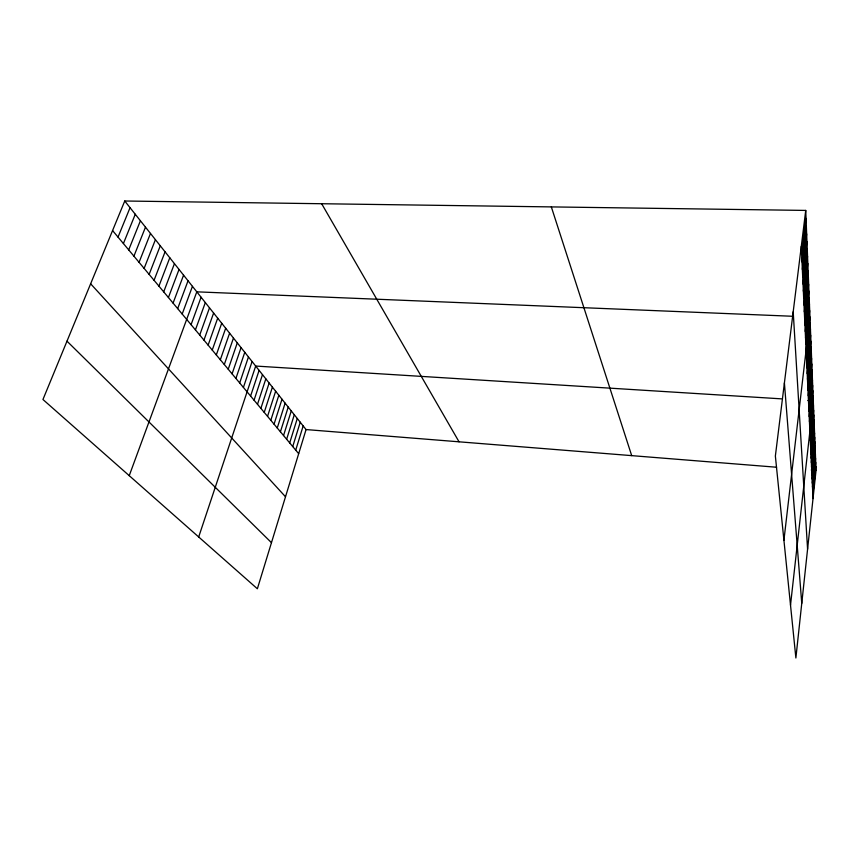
<?xml version="1.0" encoding="UTF-8"?>
<svg xmlns="http://www.w3.org/2000/svg" width="859" height="859" viewBox="0 0 859 859"><rect width="100%" height="100%" fill="white"/><g stroke="black" fill="none" stroke-linecap="round" stroke-linejoin="round"><path stroke-width="1.29" d="M812.292 483.08L815.416 454.325M812.474 487.032L815.578 458.416M812.657 490.94L815.739 462.464M812.839 494.795L815.889 466.448M805.731 210.423L816.05 470.388L795.885 657.994L775.366 456.043L805.731 210.423L124.748 201.006L42.95 399.499L257.367 588.769L306.062 429.564L124.748 201.006M810.939 453.917L814.214 424.163M811.143 458.244L814.396 428.641M811.336 462.518L814.568 433.065M811.53 466.738L814.74 437.424M811.734 470.904L814.912 441.73M811.916 475.016L815.084 445.982M812.109 479.075L815.245 450.18M809.661 426.472L813.086 395.806M790.516 605.123L813.29 400.831L807.943 400.498M810.101 435.985L813.484 405.631M810.316 440.56L813.666 410.355M810.531 445.069L813.849 415.015M810.735 449.525L814.031 419.622M808.48 401.024L812.045 369.531M808.716 406.275L812.26 374.943M808.963 411.429L812.474 380.269M809.199 416.518L812.678 385.53M809.425 421.533L812.882 390.705M807.202 373.601L810.917 341.238M807.46 379.248L811.154 347.068M807.718 384.821L811.379 352.813M807.975 390.308L811.605 358.471M808.233 395.709L811.83 364.044M783.923 540.268L809.962 316.982L804.647 316.767M806.386 356.088L810.209 323.188M806.655 362.015L810.445 329.298M806.934 367.856L810.692 335.311M804.937 324.96L808.931 291.137M805.237 331.391L809.199 297.751M805.527 337.716L809.457 304.269M805.817 343.933L809.704 310.679M803.68 298.127L807.836 263.53M804.003 304.999L808.115 270.606M804.325 311.763L808.394 277.564M804.625 318.421L808.663 284.404M802.693 276.759L806.966 241.562M803.025 284.007L807.256 249.013M803.358 291.126L807.557 256.336M801.64 254.221L806.043 218.422M801.995 261.866L806.354 226.271M802.349 269.372L806.665 233.981M292.726 446.551L300.242 422.231M295.721 450.137L303.163 425.914M289.698 442.922L297.278 418.505M286.638 439.25L294.293 414.736M283.545 435.545L291.265 410.924M280.421 431.787L288.216 407.069M277.253 427.997L285.124 403.172M274.053 424.163L281.999 399.231M270.81 420.276L278.842 395.247M267.546 416.357L275.642 391.221M264.228 412.384L272.41 387.151M260.878 408.369L269.135 383.028M257.496 404.31L265.828 378.862M254.06 400.197L262.489 374.642M250.592 396.031L259.107 370.369M198.687 536.972L255.681 366.052L781.368 398.844M243.408 387.42L252.084 361.532M239.682 382.953L248.455 356.957M235.914 378.432L244.772 352.319M232.091 373.848L241.057 347.627M228.226 369.209L237.277 342.87M224.306 364.517L233.465 338.059M220.333 359.76L229.6 333.185M216.318 354.939L225.681 328.245M212.248 350.064L221.708 323.242M208.125 345.114L217.692 318.174M203.948 340.11L213.623 313.041M199.718 335.031L209.499 307.844M195.422 329.888L205.322 302.583M191.074 324.67L201.081 297.246M129.237 475.661L196.797 291.835L792.717 316.273M182.194 314.029L192.448 286.348M177.673 308.606L188.035 280.796M173.078 303.098L183.568 275.159M168.418 297.515L179.037 269.447M163.704 291.856L174.441 263.659M158.915 286.111L169.781 257.786M154.062 280.292L165.068 251.837M149.133 274.386L160.268 245.792M144.129 268.395L155.415 239.672M139.061 262.317L150.486 233.455M133.918 256.154L145.482 227.163M128.7 249.894L140.414 220.763M123.406 243.548L135.271 214.278M118.027 237.095L130.042 207.695M306.062 429.564L776.557 467.232M811.229 470.002L816.05 470.388M66.991 341.173L271.465 542.673M90.635 283.792L285.499 496.77M112.572 230.556L298.674 453.681M321.663 203.733L459.039 441.805M551.338 206.912L631.698 455.635M784.407 382.953L801.758 603.319M793.201 311.796L807.578 549.169M801.275 246.436L813.022 498.596"/></g></svg>
